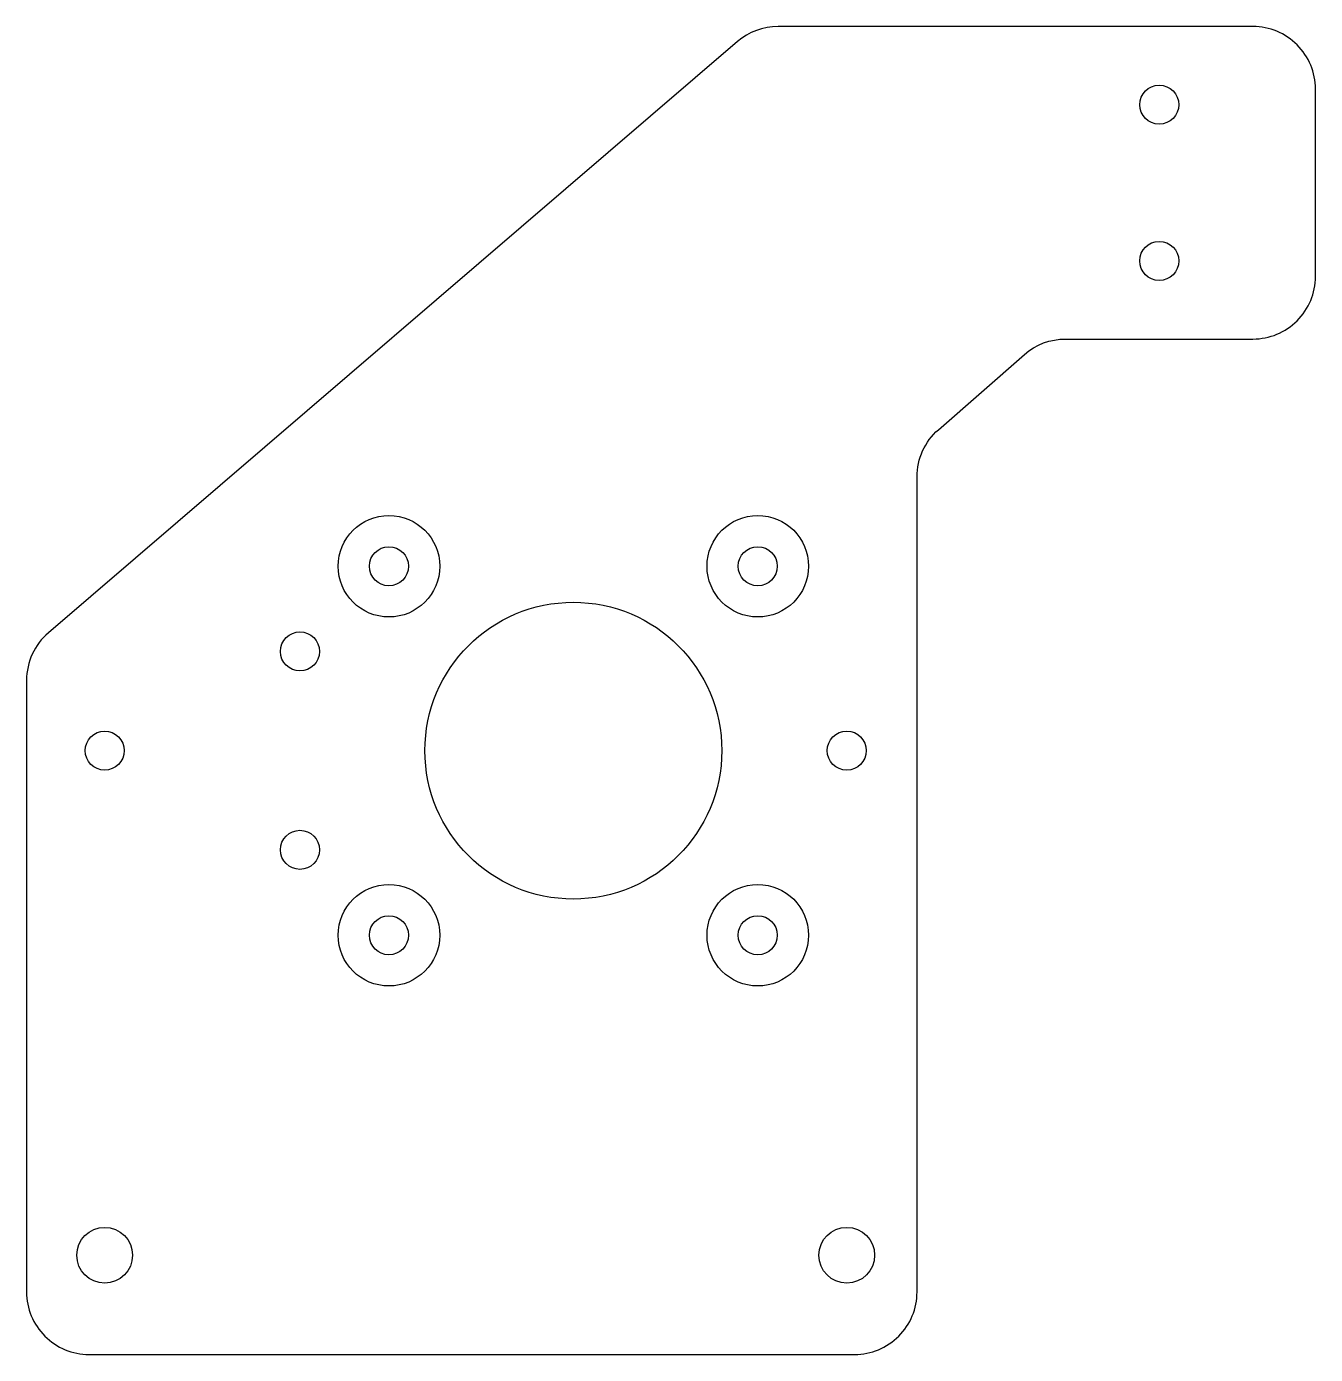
# Model space of a CAD drawing. Extents: x 0 to 165, y 0 to 170.
import ezdxf

# ---------------------------------------------------------------- set-up
doc = ezdxf.new("R2010")
doc.units = 0
doc.header["$MEASUREMENT"] = 0
doc.layers.get('0').update_dxf_attribs({"linetype": 'CONTINUOUS'})
doc.layers.add('AUX', color=2, linetype='CONTINUOUS')

msp = doc.modelspace()

# ---------------------------------------------------------------- linework, layer by layer
msp.add_lwpolyline([(91, 168.07), (2.79, 92.39, 0.218944), (0, 86.32), (0, 8, 0.414214), (8, 0), (106, 0, 0.414214), (114, 8), (114, 112.37, -0.216272), (116.73, 118.39), (127.74, 128.02, -0.181667), (133.01, 130), (157, 130, 0.414214), (165, 138), (165, 162, 0.414214), (157, 170), (96.21, 170, 0.179151)], format="xyb", close=True)
for centre, radius in [((145, 160), 2.5), ((145, 140), 2.5), ((46.39, 100.91), 2.5), ((93.61, 100.91), 2.5), ((70, 77.3), 19), ((35, 90), 2.5), ((10, 77.3), 2.5), ((105, 77.3), 2.5), ((35, 64.6), 2.5), ((46.39, 53.67), 2.5), ((93.61, 53.67), 2.5), ((10, 12.7), 3.57), ((105, 12.7), 3.57)]:
    msp.add_circle(centre, radius)
at = {"layer": 'AUX'}
for centre in [(46.39, 100.91), (93.61, 100.91), (46.39, 53.67), (93.61, 53.67)]:
    msp.add_circle(centre, 6.5, dxfattribs=at)

doc.saveas('drawing.dxf')
